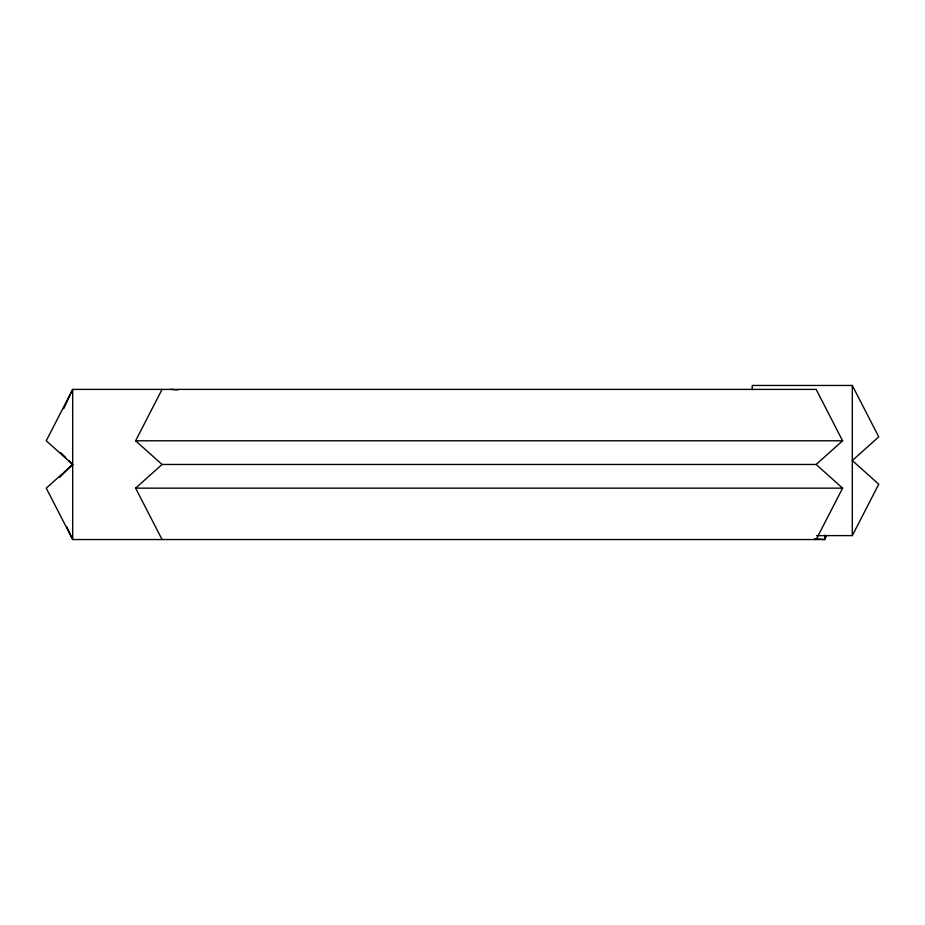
<?xml version="1.0" encoding="UTF-8"?>
<svg xmlns="http://www.w3.org/2000/svg" width="925" height="925" viewBox="0 0 925 925"><rect width="100%" height="100%" fill="white"/><g stroke="black" fill="none" stroke-linecap="round" stroke-linejoin="round"><path stroke-width="1.39" d="M63.709 408.665L72.693 389.39L816.162 389.39L842.594 440.786L816.162 464.466L162.06 464.466L135.628 488.157L162.06 539.541M162.06 464.466L135.628 440.786L162.06 389.39M816.162 539.541L842.594 488.157L816.162 464.466M826.673 535.691L824.695 539.541L72.693 539.541L46.25 488.157L72.693 464.466L68.693 460.523M816.555 535.61L852.307 535.61L878.75 484.214L852.307 460.534L878.75 436.843L852.307 385.459L752.21 385.459L752.21 389.783M59.709 477.3L72.693 464.466L46.25 440.786L72.693 389.39L72.693 539.541L66.704 526.695M135.628 440.786L842.594 440.786M135.628 488.157L842.594 488.157M170.593 389.39L177.785 389.934M814.613 538.778L824.695 539.541L824.695 535.217M60.703 452.626L65.698 457.563M852.307 385.459L852.307 535.61"/></g></svg>
